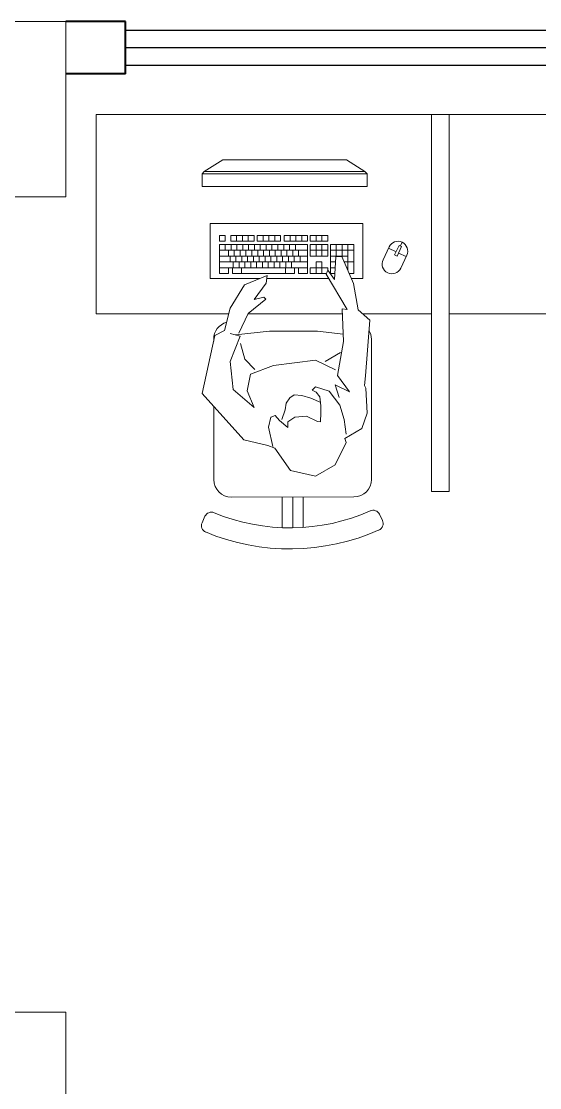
# Model space of a CAD drawing. Header units: millimetres. Extents: x 310.7 to 354.9, y 161.6 to 181.8.
# Drawn here: x 314.121 to 315.601, y 173.446 to 176.487 of the extents above; entities that cross this region are included whole.
import ezdxf

# ---------------------------------------------------------------- set-up
doc = ezdxf.new("R2010")
doc.units = ezdxf.units.MM
for name, color, linetype, lineweight in [('ARREDI attrezzature - furniture', 175, 'Continuous', 9), ('MURATURA sezioni - section wall', 7, 'Continuous', 40), ('STRUTTURA - structure', 7, 'Continuous', 20)]:
    doc.layers.add(name, color=color, linetype=linetype, lineweight=lineweight)
doc.layers.add('VETRATE sezioni - windows sections', color=171, linetype='Continuous', true_color=0x4d79ff)

msp = doc.modelspace()

# ---------------------------------------------------------------- linework, layer by layer
at = {"layer": 'ARREDI attrezzature - furniture'}
for p, q in [((314.3353, 176.2213, -0.745), (315.2924, 176.2213, -0.745)), ((314.3353, 175.6525, -0.745), (314.3353, 176.2213, -0.745)), ((315.3424, 176.2213, -0.745), (315.2924, 176.2213, -0.745)), ((315.2924, 176.2213, -0.745), (315.2924, 175.6525, -0.745)), ((315.3424, 175.1456, -0.745), (315.3424, 176.2213, -0.745)), ((315.3424, 175.6525, -0.745), (315.3424, 176.2213, -0.745)), ((315.3424, 175.1456, -0.745), (315.3424, 176.2213, -0.745)), ((315.3424, 176.2213, -0.745), (316.2994, 176.2213, -0.745)), ((315.3424, 175.6525, -0.745), (315.3424, 176.2213, -0.745)), ((314.6433, 176.0583, -0.745), (314.6963, 176.0916, -0.745)), ((314.6963, 176.0916, -0.745), (315.0492, 176.0916, -0.745)), ((315.0492, 176.0916, -0.745), (315.1022, 176.0583, -0.745)), ((314.6372, 176.0522, -0.745), (314.6433, 176.0583, -0.745)), ((314.6372, 176.0522, -0.745), (315.1082, 176.0522, -0.745)), ((314.6372, 176.0159, -0.745), (314.6372, 176.0522, -0.745)), ((314.6433, 176.0583, -0.745), (315.1022, 176.0583, -0.745)), ((315.1022, 176.0583, -0.745), (315.1082, 176.0522, -0.745)), ((315.1082, 176.0522, -0.745), (315.1082, 176.0159, -0.745)), ((314.6372, 176.0159, -0.745), (315.1082, 176.0159, -0.745)), ((314.6599, 175.7532, -0.745), (314.6599, 175.9107, -0.745)), ((314.6599, 175.9107, -0.745), (315.0961, 175.9107, -0.745)), ((315.0961, 175.9107, -0.745), (315.0961, 175.7532, -0.745)), ((314.6869, 175.8596, -0.745), (314.6869, 175.8763, -0.745)), ((314.6869, 175.8763, -0.745), (314.7036, 175.8763, -0.745)), ((314.7036, 175.8596, -0.745), (314.6869, 175.8596, -0.745)), ((314.6869, 175.8339, -0.745), (314.6869, 175.8505, -0.745)), ((314.6869, 175.8505, -0.745), (314.7036, 175.8505, -0.745)), ((314.7036, 175.8596, -0.745), (314.7036, 175.8763, -0.745)), ((314.7036, 175.8505, -0.745), (314.7036, 175.8339, -0.745)), ((314.7036, 175.8339, -0.745), (314.7036, 175.8505, -0.745)), ((314.7036, 175.8505, -0.745), (314.7202, 175.8505, -0.745)), ((314.7192, 175.8763, -0.745), (314.7192, 175.8596, -0.745)), ((314.7192, 175.8763, -0.745), (314.7359, 175.8763, -0.745)), ((314.7359, 175.8596, -0.745), (314.7192, 175.8596, -0.745)), ((314.7202, 175.8505, -0.745), (314.7202, 175.8339, -0.745)), ((314.7202, 175.8339, -0.745), (314.7202, 175.8505, -0.745)), ((314.7202, 175.8505, -0.745), (314.7369, 175.8505, -0.745)), ((314.7359, 175.8763, -0.745), (314.7526, 175.8763, -0.745)), ((314.7359, 175.8596, -0.745), (314.7359, 175.8763, -0.745)), ((314.7359, 175.8763, -0.745), (314.7359, 175.8596, -0.745)), ((314.7526, 175.8596, -0.745), (314.7359, 175.8596, -0.745)), ((314.7369, 175.8505, -0.745), (314.7369, 175.8339, -0.745)), ((314.7369, 175.8339, -0.745), (314.7369, 175.8505, -0.745)), ((314.7369, 175.8505, -0.745), (314.7535, 175.8505, -0.745)), ((314.7526, 175.8596, -0.745), (314.7526, 175.8763, -0.745)), ((314.7526, 175.8763, -0.745), (314.7526, 175.8596, -0.745)), ((314.7526, 175.8763, -0.745), (314.7692, 175.8763, -0.745)), ((314.7692, 175.8596, -0.745), (314.7526, 175.8596, -0.745)), ((314.7535, 175.8505, -0.745), (314.7535, 175.8339, -0.745)), ((314.7535, 175.8339, -0.745), (314.7535, 175.8505, -0.745)), ((314.7535, 175.8505, -0.745), (314.7702, 175.8505, -0.745)), ((314.7692, 175.8763, -0.745), (314.7859, 175.8763, -0.745)), ((314.7692, 175.8596, -0.745), (314.7692, 175.8763, -0.745)), ((314.7692, 175.8763, -0.745), (314.7692, 175.8596, -0.745)), ((314.7859, 175.8596, -0.745), (314.7692, 175.8596, -0.745)), ((314.7702, 175.8505, -0.745), (314.7702, 175.8339, -0.745)), ((314.7702, 175.8339, -0.745), (314.7702, 175.8505, -0.745)), ((314.7702, 175.8505, -0.745), (314.7869, 175.8505, -0.745)), ((314.7859, 175.8763, -0.745), (314.7859, 175.8596, -0.745)), ((314.7869, 175.8505, -0.745), (314.7869, 175.8339, -0.745)), ((314.7869, 175.8339, -0.745), (314.7869, 175.8505, -0.745)), ((314.7869, 175.8505, -0.745), (314.8035, 175.8505, -0.745)), ((314.7948, 175.8763, -0.745), (314.8115, 175.8763, -0.745)), ((314.7948, 175.8763, -0.745), (314.7948, 175.8596, -0.745)), ((314.8115, 175.8596, -0.745), (314.7948, 175.8596, -0.745)), ((314.8035, 175.8505, -0.745), (314.8035, 175.8339, -0.745)), ((314.8035, 175.8339, -0.745), (314.8035, 175.8505, -0.745)), ((314.8035, 175.8505, -0.745), (314.8202, 175.8505, -0.745)), ((314.8115, 175.8763, -0.745), (314.8115, 175.8596, -0.745)), ((314.8115, 175.8596, -0.745), (314.8115, 175.8763, -0.745)), ((314.8115, 175.8763, -0.745), (314.8281, 175.8763, -0.745)), ((314.8281, 175.8596, -0.745), (314.8115, 175.8596, -0.745)), ((314.8202, 175.8505, -0.745), (314.8202, 175.8339, -0.745)), ((314.8202, 175.8339, -0.745), (314.8202, 175.8505, -0.745)), ((314.8202, 175.8505, -0.745), (314.8368, 175.8505, -0.745)), ((314.8281, 175.8763, -0.745), (314.8448, 175.8763, -0.745)), ((314.8281, 175.8763, -0.745), (314.8281, 175.8596, -0.745)), ((314.8281, 175.8596, -0.745), (314.8281, 175.8763, -0.745)), ((314.8448, 175.8596, -0.745), (314.8281, 175.8596, -0.745)), ((314.8368, 175.8505, -0.745), (314.8368, 175.8339, -0.745)), ((314.8368, 175.8339, -0.745), (314.8368, 175.8505, -0.745)), ((314.8368, 175.8505, -0.745), (314.8535, 175.8505, -0.745)), ((314.8448, 175.8763, -0.745), (314.8448, 175.8596, -0.745)), ((314.8448, 175.8596, -0.745), (314.8448, 175.8763, -0.745)), ((314.8448, 175.8763, -0.745), (314.8615, 175.8763, -0.745)), ((314.8615, 175.8596, -0.745), (314.8448, 175.8596, -0.745)), ((314.8535, 175.8505, -0.745), (314.8535, 175.8339, -0.745)), ((314.8535, 175.8339, -0.745), (314.8535, 175.8505, -0.745)), ((314.8535, 175.8505, -0.745), (314.8702, 175.8505, -0.745)), ((314.8615, 175.8763, -0.745), (314.8615, 175.8596, -0.745)), ((314.8702, 175.8505, -0.745), (314.8702, 175.8339, -0.745)), ((314.8702, 175.8339, -0.745), (314.8702, 175.8505, -0.745)), ((314.8702, 175.8505, -0.745), (314.8868, 175.8505, -0.745)), ((314.8717, 175.8763, -0.745), (314.8717, 175.8596, -0.745)), ((314.8717, 175.8763, -0.745), (314.8883, 175.8763, -0.745)), ((314.8883, 175.8596, -0.745), (314.8717, 175.8596, -0.745)), ((314.8868, 175.8505, -0.745), (314.8868, 175.8339, -0.745)), ((314.8868, 175.8339, -0.745), (314.8868, 175.8505, -0.745)), ((314.8868, 175.8505, -0.745), (314.9035, 175.8505, -0.745)), ((314.8883, 175.8763, -0.745), (314.8883, 175.8596, -0.745)), ((314.8883, 175.8596, -0.745), (314.8883, 175.8763, -0.745)), ((314.8883, 175.8763, -0.745), (314.905, 175.8763, -0.745)), ((314.905, 175.8596, -0.745), (314.8883, 175.8596, -0.745)), ((314.9035, 175.8505, -0.745), (314.9035, 175.8339, -0.745)), ((314.9035, 175.8339, -0.745), (314.9035, 175.8505, -0.745)), ((314.9035, 175.8505, -0.745), (314.9383, 175.8505, -0.745)), ((314.905, 175.8596, -0.745), (314.905, 175.8763, -0.745)), ((314.905, 175.8763, -0.745), (314.905, 175.8596, -0.745)), ((314.905, 175.8763, -0.745), (314.9217, 175.8763, -0.745)), ((314.9217, 175.8596, -0.745), (314.905, 175.8596, -0.745)), ((314.9217, 175.8596, -0.745), (314.9217, 175.8763, -0.745)), ((314.9217, 175.8763, -0.745), (314.9383, 175.8763, -0.745)), ((314.9217, 175.8763, -0.745), (314.9217, 175.8596, -0.745)), ((314.9383, 175.8596, -0.745), (314.9217, 175.8596, -0.745)), ((314.9383, 175.8763, -0.745), (314.9383, 175.8596, -0.745)), ((314.9383, 175.8505, -0.745), (314.9383, 175.8339, -0.745)), ((314.9459, 175.8763, -0.745), (314.9625, 175.8763, -0.745)), ((314.9459, 175.8596, -0.745), (314.9459, 175.8763, -0.745)), ((314.9625, 175.8596, -0.745), (314.9459, 175.8596, -0.745)), ((314.9459, 175.8505, -0.745), (314.9625, 175.8505, -0.745)), ((314.9459, 175.8339, -0.745), (314.9459, 175.8505, -0.745)), ((314.9625, 175.8763, -0.745), (314.9625, 175.8596, -0.745)), ((314.9625, 175.8596, -0.745), (314.9625, 175.8763, -0.745)), ((314.9625, 175.8763, -0.745), (314.9792, 175.8763, -0.745)), ((314.9792, 175.8596, -0.745), (314.9625, 175.8596, -0.745)), ((314.9625, 175.8339, -0.745), (314.9625, 175.8505, -0.745)), ((314.9625, 175.8505, -0.745), (314.9625, 175.8339, -0.745)), ((314.9625, 175.8505, -0.745), (314.9792, 175.8505, -0.745)), ((314.9792, 175.8763, -0.745), (314.9959, 175.8763, -0.745)), ((314.9792, 175.8596, -0.745), (314.9792, 175.8763, -0.745)), ((314.9792, 175.8763, -0.745), (314.9792, 175.8596, -0.745)), ((314.9959, 175.8596, -0.745), (314.9792, 175.8596, -0.745)), ((314.9792, 175.8339, -0.745), (314.9792, 175.8505, -0.745)), ((314.9792, 175.8505, -0.745), (314.9792, 175.8339, -0.745)), ((314.9792, 175.8505, -0.745), (314.9959, 175.8505, -0.745)), ((314.9959, 175.8763, -0.745), (314.9959, 175.8596, -0.745)), ((314.9959, 175.8505, -0.745), (314.9959, 175.8339, -0.745)), ((315.0034, 175.8339, -0.745), (315.0034, 175.8505, -0.745)), ((315.0034, 175.8505, -0.745), (315.0201, 175.8505, -0.745)), ((315.0201, 175.8339, -0.745), (315.0201, 175.8505, -0.745)), ((315.0201, 175.8505, -0.745), (315.0201, 175.8339, -0.745)), ((315.0201, 175.8505, -0.745), (315.0368, 175.8505, -0.745)), ((315.0368, 175.8505, -0.745), (315.0368, 175.8339, -0.745)), ((315.0368, 175.8339, -0.745), (315.0368, 175.8505, -0.745)), ((315.0368, 175.8505, -0.745), (315.0534, 175.8505, -0.745)), ((315.0534, 175.8339, -0.745), (315.0534, 175.8505, -0.745)), ((315.0534, 175.8505, -0.745), (315.0534, 175.8339, -0.745)), ((315.0534, 175.8505, -0.745), (315.0701, 175.8505, -0.745)), ((315.0701, 175.8505, -0.745), (315.0701, 175.8339, -0.745)), ((315.1997, 175.8479, -0.745), (315.1869, 175.8208, -0.745)), ((315.2068, 175.8446, -0.745), (315.1997, 175.8479, -0.745)), ((315.2032, 175.8462, -0.745), (315.2082, 175.8567, -0.745)), ((314.6869, 175.8172, -0.745), (314.6869, 175.8339, -0.745)), ((314.7036, 175.8339, -0.745), (314.6869, 175.8339, -0.745)), ((314.6869, 175.8339, -0.745), (314.7127, 175.8339, -0.745)), ((314.7127, 175.8172, -0.745), (314.6869, 175.8172, -0.745)), ((314.6869, 175.8172, -0.745), (314.7172, 175.8172, -0.745)), ((314.6869, 175.8006, -0.745), (314.6869, 175.8172, -0.745)), ((314.7202, 175.8339, -0.745), (314.7036, 175.8339, -0.745)), ((314.7127, 175.8339, -0.745), (314.7127, 175.8172, -0.745)), ((314.7127, 175.8172, -0.745), (314.7127, 175.8339, -0.745)), ((314.7127, 175.8339, -0.745), (314.7293, 175.8339, -0.745)), ((314.7293, 175.8172, -0.745), (314.7127, 175.8172, -0.745)), ((314.7172, 175.8172, -0.745), (314.7339, 175.8172, -0.745)), ((314.7172, 175.8172, -0.745), (314.7172, 175.8006, -0.745)), ((314.7172, 175.8006, -0.745), (314.7172, 175.8172, -0.745)), ((314.7369, 175.8339, -0.745), (314.7202, 175.8339, -0.745)), ((314.7293, 175.8172, -0.745), (314.7293, 175.8339, -0.745)), ((314.7293, 175.8339, -0.745), (314.7293, 175.8172, -0.745)), ((314.7293, 175.8339, -0.745), (314.746, 175.8339, -0.745)), ((314.746, 175.8172, -0.745), (314.7293, 175.8172, -0.745)), ((314.7339, 175.8172, -0.745), (314.7505, 175.8172, -0.745)), ((314.7339, 175.8172, -0.745), (314.7339, 175.8006, -0.745)), ((314.7339, 175.8006, -0.745), (314.7339, 175.8172, -0.745)), ((314.7535, 175.8339, -0.745), (314.7369, 175.8339, -0.745)), ((314.746, 175.8339, -0.745), (314.7626, 175.8339, -0.745)), ((314.746, 175.8172, -0.745), (314.746, 175.8339, -0.745)), ((314.746, 175.8339, -0.745), (314.746, 175.8172, -0.745)), ((314.7626, 175.8172, -0.745), (314.746, 175.8172, -0.745)), ((314.7505, 175.8172, -0.745), (314.7672, 175.8172, -0.745)), ((314.7505, 175.8172, -0.745), (314.7505, 175.8006, -0.745)), ((314.7505, 175.8006, -0.745), (314.7505, 175.8172, -0.745)), ((314.7702, 175.8339, -0.745), (314.7535, 175.8339, -0.745)), ((314.7626, 175.8172, -0.745), (314.7626, 175.8339, -0.745)), ((314.7626, 175.8339, -0.745), (314.7626, 175.8172, -0.745)), ((314.7626, 175.8339, -0.745), (314.7793, 175.8339, -0.745)), ((314.7793, 175.8172, -0.745), (314.7626, 175.8172, -0.745)), ((314.7672, 175.8172, -0.745), (314.7838, 175.8172, -0.745)), ((314.7672, 175.8006, -0.745), (314.7672, 175.8172, -0.745)), ((314.7672, 175.8172, -0.745), (314.7672, 175.8006, -0.745)), ((314.7869, 175.8339, -0.745), (314.7702, 175.8339, -0.745)), ((314.7793, 175.8172, -0.745), (314.7793, 175.8339, -0.745)), ((314.7793, 175.8339, -0.745), (314.7793, 175.8172, -0.745)), ((314.7793, 175.8339, -0.745), (314.796, 175.8339, -0.745)), ((314.796, 175.8172, -0.745), (314.7793, 175.8172, -0.745)), ((314.7838, 175.8172, -0.745), (314.7838, 175.8006, -0.745)), ((314.7838, 175.8006, -0.745), (314.7838, 175.8172, -0.745)), ((314.7838, 175.8172, -0.745), (314.8005, 175.8172, -0.745)), ((314.8035, 175.8339, -0.745), (314.7869, 175.8339, -0.745)), ((314.796, 175.8172, -0.745), (314.796, 175.8339, -0.745)), ((314.796, 175.8339, -0.745), (314.796, 175.8172, -0.745)), ((314.796, 175.8339, -0.745), (314.8126, 175.8339, -0.745)), ((314.8126, 175.8172, -0.745), (314.796, 175.8172, -0.745)), ((314.8005, 175.8172, -0.745), (314.8172, 175.8172, -0.745)), ((314.8005, 175.8006, -0.745), (314.8005, 175.8172, -0.745)), ((314.8005, 175.8172, -0.745), (314.8005, 175.8006, -0.745)), ((314.8202, 175.8339, -0.745), (314.8035, 175.8339, -0.745)), ((314.8126, 175.8172, -0.745), (314.8126, 175.8339, -0.745)), ((314.8126, 175.8339, -0.745), (314.8126, 175.8172, -0.745)), ((314.8126, 175.8339, -0.745), (314.8293, 175.8339, -0.745)), ((314.8293, 175.8172, -0.745), (314.8126, 175.8172, -0.745)), ((314.8172, 175.8172, -0.745), (314.8338, 175.8172, -0.745)), ((314.8172, 175.8172, -0.745), (314.8172, 175.8006, -0.745)), ((314.8172, 175.8006, -0.745), (314.8172, 175.8172, -0.745)), ((314.8368, 175.8339, -0.745), (314.8202, 175.8339, -0.745)), ((314.8293, 175.8172, -0.745), (314.8293, 175.8339, -0.745)), ((314.8293, 175.8339, -0.745), (314.8293, 175.8172, -0.745)), ((314.8293, 175.8339, -0.745), (314.8459, 175.8339, -0.745)), ((314.8459, 175.8172, -0.745), (314.8293, 175.8172, -0.745)), ((314.8338, 175.8172, -0.745), (314.8505, 175.8172, -0.745)), ((314.8338, 175.8006, -0.745), (314.8338, 175.8172, -0.745)), ((314.8338, 175.8172, -0.745), (314.8338, 175.8006, -0.745)), ((314.8535, 175.8339, -0.745), (314.8368, 175.8339, -0.745)), ((314.8459, 175.8172, -0.745), (314.8459, 175.8339, -0.745)), ((314.8459, 175.8339, -0.745), (314.8459, 175.8172, -0.745)), ((314.8459, 175.8339, -0.745), (314.8626, 175.8339, -0.745)), ((314.8626, 175.8172, -0.745), (314.8459, 175.8172, -0.745)), ((314.8505, 175.8172, -0.745), (314.8671, 175.8172, -0.745)), ((314.8505, 175.8172, -0.745), (314.8505, 175.8006, -0.745)), ((314.8505, 175.8006, -0.745), (314.8505, 175.8172, -0.745)), ((314.8702, 175.8339, -0.745), (314.8535, 175.8339, -0.745)), ((314.8626, 175.8339, -0.745), (314.8792, 175.8339, -0.745)), ((314.8626, 175.8172, -0.745), (314.8626, 175.8339, -0.745)), ((314.8626, 175.8339, -0.745), (314.8626, 175.8172, -0.745)), ((314.8792, 175.8172, -0.745), (314.8626, 175.8172, -0.745)), ((314.8671, 175.8172, -0.745), (314.8838, 175.8172, -0.745)), ((314.8671, 175.8006, -0.745), (314.8671, 175.8172, -0.745)), ((314.8671, 175.8172, -0.745), (314.8671, 175.8006, -0.745)), ((314.8868, 175.8339, -0.745), (314.8702, 175.8339, -0.745)), ((314.8792, 175.8172, -0.745), (314.8792, 175.8339, -0.745)), ((314.8792, 175.8339, -0.745), (314.8792, 175.8172, -0.745)), ((314.8792, 175.8339, -0.745), (314.8959, 175.8339, -0.745)), ((314.8959, 175.8172, -0.745), (314.8792, 175.8172, -0.745)), ((314.8838, 175.8172, -0.745), (314.9005, 175.8172, -0.745)), ((314.8838, 175.8172, -0.745), (314.8838, 175.8006, -0.745)), ((314.8838, 175.8006, -0.745), (314.8838, 175.8172, -0.745)), ((314.9035, 175.8339, -0.745), (314.8868, 175.8339, -0.745)), ((314.8959, 175.8172, -0.745), (314.8959, 175.8339, -0.745)), ((314.8959, 175.8339, -0.745), (314.8959, 175.8172, -0.745)), ((314.8959, 175.8339, -0.745), (314.9126, 175.8339, -0.745)), ((314.9126, 175.8172, -0.745), (314.8959, 175.8172, -0.745)), ((314.9005, 175.8172, -0.745), (314.9171, 175.8172, -0.745)), ((314.9005, 175.8006, -0.745), (314.9005, 175.8172, -0.745)), ((314.9005, 175.8172, -0.745), (314.9005, 175.8006, -0.745)), ((314.9383, 175.8339, -0.745), (314.9035, 175.8339, -0.745)), ((314.9126, 175.8172, -0.745), (314.9126, 175.8339, -0.745)), ((314.9126, 175.8172, -0.745), (314.9126, 175.8339, -0.745)), ((314.9126, 175.8339, -0.745), (314.9383, 175.8339, -0.745)), ((314.9383, 175.8172, -0.745), (314.9126, 175.8172, -0.745)), ((314.9171, 175.8172, -0.745), (314.9171, 175.8006, -0.745)), ((314.9383, 175.8172, -0.745), (314.9383, 175.8339, -0.745)), ((314.9383, 175.8172, -0.745), (314.9383, 175.8006, -0.745)), ((314.9625, 175.8339, -0.745), (314.9459, 175.8339, -0.745)), ((314.9459, 175.8339, -0.745), (314.9625, 175.8339, -0.745)), ((314.9459, 175.8172, -0.745), (314.9459, 175.8339, -0.745)), ((314.9625, 175.8172, -0.745), (314.9459, 175.8172, -0.745)), ((314.9625, 175.8172, -0.745), (314.9625, 175.8339, -0.745)), ((314.9625, 175.8339, -0.745), (314.9625, 175.8172, -0.745)), ((314.9792, 175.8339, -0.745), (314.9625, 175.8339, -0.745)), ((314.9625, 175.8339, -0.745), (314.9792, 175.8339, -0.745)), ((314.9792, 175.8172, -0.745), (314.9625, 175.8172, -0.745)), ((314.9959, 175.8339, -0.745), (314.9792, 175.8339, -0.745)), ((314.9792, 175.8172, -0.745), (314.9792, 175.8339, -0.745)), ((314.9792, 175.8339, -0.745), (314.9792, 175.8172, -0.745)), ((314.9792, 175.8339, -0.745), (314.9959, 175.8339, -0.745)), ((314.9959, 175.8172, -0.745), (314.9792, 175.8172, -0.745)), ((314.9959, 175.8339, -0.745), (314.9959, 175.8172, -0.745)), ((315.0034, 175.8172, -0.745), (315.0034, 175.8339, -0.745)), ((315.0201, 175.8339, -0.745), (315.0034, 175.8339, -0.745)), ((315.0034, 175.8339, -0.745), (315.0201, 175.8339, -0.745)), ((315.0201, 175.8172, -0.745), (315.0034, 175.8172, -0.745)), ((315.0034, 175.8172, -0.745), (315.0201, 175.8172, -0.745)), ((315.0034, 175.8006, -0.745), (315.0034, 175.8172, -0.745)), ((315.0192, 175.8155, -0.745), (315.0361, 175.8165, -0.745)), ((315.0201, 175.8172, -0.745), (315.0201, 175.8339, -0.745)), ((315.0201, 175.8339, -0.745), (315.0201, 175.8172, -0.745)), ((315.0368, 175.8339, -0.745), (315.0201, 175.8339, -0.745)), ((315.0201, 175.8339, -0.745), (315.0368, 175.8339, -0.745)), ((315.0368, 175.8172, -0.745), (315.0201, 175.8172, -0.745)), ((315.0201, 175.8172, -0.745), (315.0368, 175.8172, -0.745)), ((315.0201, 175.8155, -0.745), (315.0201, 175.8172, -0.745)), ((315.0361, 175.8165, -0.745), (315.0694, 175.7395, -0.745)), ((315.0534, 175.8339, -0.745), (315.0368, 175.8339, -0.745)), ((315.0368, 175.8172, -0.745), (315.0368, 175.8339, -0.745)), ((315.0368, 175.8339, -0.745), (315.0534, 175.8339, -0.745)), ((315.0368, 175.8339, -0.745), (315.0368, 175.8172, -0.745)), ((315.0534, 175.8172, -0.745), (315.0368, 175.8172, -0.745)), ((315.0368, 175.8172, -0.745), (315.0534, 175.8172, -0.745)), ((315.0368, 175.8151, -0.745), (315.0368, 175.8172, -0.745)), ((315.0534, 175.8172, -0.745), (315.0534, 175.8339, -0.745)), ((315.0701, 175.8339, -0.745), (315.0534, 175.8339, -0.745)), ((315.0534, 175.8006, -0.745), (315.0534, 175.8172, -0.745)), ((315.0701, 175.8339, -0.745), (315.0701, 175.7672, -0.745)), ((315.1538, 175.8067, -0.745), (315.1711, 175.8434, -0.745)), ((315.191, 175.8294, -0.745), (315.1693, 175.8396, -0.745)), ((315.1869, 175.8208, -0.745), (315.194, 175.8175, -0.745)), ((315.194, 175.8175, -0.745), (315.2068, 175.8446, -0.745)), ((315.2197, 175.8158, -0.745), (315.198, 175.826, -0.745)), ((315.2215, 175.8197, -0.745), (315.2042, 175.783, -0.745)), ((314.6869, 175.7839, -0.745), (314.6869, 175.8006, -0.745)), ((314.7172, 175.8006, -0.745), (314.6869, 175.8006, -0.745)), ((314.6869, 175.8006, -0.745), (314.7263, 175.8006, -0.745)), ((314.7339, 175.8006, -0.745), (314.7172, 175.8006, -0.745)), ((314.7263, 175.7839, -0.745), (314.7263, 175.8006, -0.745)), ((314.7263, 175.8006, -0.745), (314.7263, 175.7839, -0.745)), ((314.7263, 175.8006, -0.745), (314.7429, 175.8006, -0.745)), ((314.7505, 175.8006, -0.745), (314.7339, 175.8006, -0.745)), ((314.7429, 175.8006, -0.745), (314.7596, 175.8006, -0.745)), ((314.7429, 175.7839, -0.745), (314.7429, 175.8006, -0.745)), ((314.7429, 175.8006, -0.745), (314.7429, 175.7839, -0.745)), ((314.7672, 175.8006, -0.745), (314.7505, 175.8006, -0.745)), ((314.7596, 175.8006, -0.745), (314.7596, 175.7839, -0.745)), ((314.7596, 175.7839, -0.745), (314.7596, 175.8006, -0.745)), ((314.7596, 175.8006, -0.745), (314.7763, 175.8006, -0.745)), ((314.7838, 175.8006, -0.745), (314.7672, 175.8006, -0.745)), ((314.7763, 175.7839, -0.745), (314.7763, 175.8006, -0.745)), ((314.7763, 175.8006, -0.745), (314.7763, 175.7839, -0.745)), ((314.7763, 175.8006, -0.745), (314.7929, 175.8006, -0.745)), ((314.8005, 175.8006, -0.745), (314.7838, 175.8006, -0.745)), ((314.7929, 175.8006, -0.745), (314.7929, 175.7839, -0.745)), ((314.7929, 175.7839, -0.745), (314.7929, 175.8006, -0.745)), ((314.7929, 175.8006, -0.745), (314.8096, 175.8006, -0.745)), ((314.8172, 175.8006, -0.745), (314.8005, 175.8006, -0.745)), ((314.8096, 175.7839, -0.745), (314.8096, 175.8006, -0.745)), ((314.8096, 175.8006, -0.745), (314.8096, 175.7839, -0.745)), ((314.8096, 175.8006, -0.745), (314.8262, 175.8006, -0.745)), ((314.8338, 175.8006, -0.745), (314.8172, 175.8006, -0.745)), ((314.8262, 175.7839, -0.745), (314.8262, 175.8006, -0.745)), ((314.8262, 175.8006, -0.745), (314.8429, 175.8006, -0.745)), ((314.8262, 175.7839, -0.745), (314.8262, 175.8006, -0.745)), ((314.8505, 175.8006, -0.745), (314.8338, 175.8006, -0.745)), ((314.8429, 175.8006, -0.745), (314.8429, 175.7839, -0.745)), ((314.8429, 175.7839, -0.745), (314.8429, 175.8006, -0.745)), ((314.8429, 175.8006, -0.745), (314.8596, 175.8006, -0.745)), ((314.8671, 175.8006, -0.745), (314.8505, 175.8006, -0.745)), ((314.8596, 175.7839, -0.745), (314.8596, 175.8006, -0.745)), ((314.8596, 175.8006, -0.745), (314.8762, 175.8006, -0.745)), ((314.8596, 175.7839, -0.745), (314.8596, 175.8006, -0.745)), ((314.8838, 175.8006, -0.745), (314.8671, 175.8006, -0.745)), ((314.8762, 175.7839, -0.745), (314.8762, 175.8006, -0.745)), ((314.8762, 175.8006, -0.745), (314.8762, 175.7839, -0.745)), ((314.8762, 175.8006, -0.745), (314.8929, 175.8006, -0.745)), ((314.9005, 175.8006, -0.745), (314.8838, 175.8006, -0.745)), ((314.8929, 175.8006, -0.745), (314.8929, 175.7839, -0.745)), ((314.9171, 175.8006, -0.745), (314.9005, 175.8006, -0.745)), ((314.9171, 175.8006, -0.745), (314.9383, 175.8006, -0.745)), ((314.9383, 175.8006, -0.745), (314.9383, 175.7839, -0.745)), ((314.9625, 175.7839, -0.745), (314.9625, 175.8006, -0.745)), ((314.9625, 175.8006, -0.745), (314.9792, 175.8006, -0.745)), ((314.9792, 175.8006, -0.745), (314.9792, 175.7839, -0.745)), ((315.0034, 175.7839, -0.745), (315.0034, 175.8006, -0.745)), ((315.0034, 175.8006, -0.745), (315.0183, 175.8006, -0.745)), ((315.0034, 175.8006, -0.745), (315.0183, 175.8006, -0.745)), ((315.015, 175.7501, -0.745), (315.0192, 175.8155, -0.745)), ((315.043, 175.8006, -0.745), (315.0534, 175.8006, -0.745)), ((315.043, 175.8006, -0.745), (315.0534, 175.8006, -0.745)), ((315.0534, 175.7839, -0.745), (315.0534, 175.8006, -0.745)), ((315.0534, 175.8006, -0.745), (315.0701, 175.8006, -0.745)), ((314.6869, 175.7839, -0.745), (314.6869, 175.7672, -0.745)), ((314.7263, 175.7839, -0.745), (314.6869, 175.7839, -0.745)), ((314.6869, 175.7672, -0.745), (314.7127, 175.7672, -0.745)), ((314.7127, 175.7672, -0.745), (314.7127, 175.7839, -0.745)), ((314.724, 175.7839, -0.745), (314.724, 175.7672, -0.745)), ((314.724, 175.7672, -0.745), (314.7498, 175.7672, -0.745)), ((314.7429, 175.7839, -0.745), (314.7263, 175.7839, -0.745)), ((314.7596, 175.7839, -0.745), (314.7429, 175.7839, -0.745)), ((314.7498, 175.7839, -0.745), (314.7498, 175.7672, -0.745)), ((314.7498, 175.7672, -0.745), (314.7498, 175.7839, -0.745)), ((314.8755, 175.7839, -0.745), (314.7498, 175.7839, -0.745)), ((314.7498, 175.7672, -0.745), (314.8755, 175.7672, -0.745)), ((314.7583, 175.7358, -0.745), (314.8228, 175.7619, -0.745)), ((314.7763, 175.7839, -0.745), (314.7596, 175.7839, -0.745)), ((314.7929, 175.7839, -0.745), (314.7763, 175.7839, -0.745)), ((314.8096, 175.7839, -0.745), (314.7929, 175.7839, -0.745)), ((314.8262, 175.7839, -0.745), (314.8096, 175.7839, -0.745)), ((314.8228, 175.7619, -0.745), (314.82, 175.7399, -0.745)), ((314.8429, 175.7839, -0.745), (314.8262, 175.7839, -0.745)), ((314.8596, 175.7839, -0.745), (314.8429, 175.7839, -0.745)), ((314.8762, 175.7839, -0.745), (314.8596, 175.7839, -0.745)), ((314.8755, 175.7672, -0.745), (314.8755, 175.7839, -0.745)), ((314.8755, 175.7839, -0.745), (314.8755, 175.7672, -0.745)), ((314.8755, 175.7672, -0.745), (314.9012, 175.7672, -0.745)), ((314.8929, 175.7839, -0.745), (314.8762, 175.7839, -0.745)), ((314.8929, 175.7839, -0.745), (314.9383, 175.7839, -0.745)), ((314.9012, 175.7672, -0.745), (314.9012, 175.7839, -0.745)), ((314.9126, 175.7839, -0.745), (314.9126, 175.7672, -0.745)), ((314.9126, 175.7672, -0.745), (314.9383, 175.7672, -0.745)), ((314.9383, 175.7672, -0.745), (314.9383, 175.7839, -0.745)), ((314.9459, 175.7672, -0.745), (314.9459, 175.7839, -0.745)), ((314.9459, 175.7839, -0.745), (314.9625, 175.7839, -0.745)), ((314.9625, 175.7672, -0.745), (314.9459, 175.7672, -0.745)), ((314.9625, 175.7839, -0.745), (314.9625, 175.7672, -0.745)), ((314.9625, 175.7672, -0.745), (314.9625, 175.7839, -0.745)), ((314.9792, 175.7839, -0.745), (314.9625, 175.7839, -0.745)), ((314.9625, 175.7839, -0.745), (314.9792, 175.7839, -0.745)), ((314.9792, 175.7672, -0.745), (314.9625, 175.7672, -0.745)), ((314.9792, 175.7839, -0.745), (314.9959, 175.7839, -0.745)), ((314.9792, 175.7672, -0.745), (314.9792, 175.7839, -0.745)), ((314.9792, 175.7839, -0.745), (314.9792, 175.7672, -0.745)), ((314.992, 175.7672, -0.745), (314.9792, 175.7672, -0.745)), ((314.9914, 175.7656, -0.745), (314.9963, 175.7772, -0.745)), ((315.0516, 175.6648, -0.745), (314.9914, 175.7656, -0.745)), ((314.9959, 175.7839, -0.745), (314.9959, 175.7763, -0.745)), ((314.9963, 175.7772, -0.745), (315.015, 175.7501, -0.745)), ((315.0034, 175.7839, -0.745), (315.0034, 175.7672, -0.745)), ((315.0172, 175.7839, -0.745), (315.0034, 175.7839, -0.745)), ((315.0161, 175.7672, -0.745), (315.0034, 175.7672, -0.745)), ((315.0502, 175.7839, -0.745), (315.0534, 175.7839, -0.745)), ((315.0502, 175.7839, -0.745), (315.0534, 175.7839, -0.745)), ((315.0534, 175.7839, -0.745), (315.0534, 175.7765, -0.745)), ((315.0574, 175.7672, -0.745), (315.0701, 175.7672, -0.745)), ((314.8013, 175.7532, -0.745), (314.6599, 175.7532, -0.745)), ((314.7171, 175.6686, -0.745), (314.7583, 175.7358, -0.745)), ((314.82, 175.7399, -0.745), (314.7855, 175.6931, -0.745)), ((314.9988, 175.7532, -0.745), (314.8217, 175.7532, -0.745)), ((315.0152, 175.7532, -0.745), (315.0129, 175.7532, -0.745)), ((315.0961, 175.7532, -0.745), (315.0635, 175.7532, -0.745)), ((315.0694, 175.7395, -0.745), (315.0828, 175.664, -0.745)), ((314.7855, 175.6931, -0.745), (314.8134, 175.7002, -0.745)), ((314.8134, 175.7002, -0.745), (314.8193, 175.6948, -0.745)), ((314.7016, 175.6047, -0.745), (314.7171, 175.6686, -0.745)), ((314.8193, 175.6948, -0.745), (314.7689, 175.6538, -0.745)), ((315.0406, 175.5736, -0.745), (315.0374, 175.6667, -0.745)), ((315.0374, 175.6667, -0.745), (315.0516, 175.6648, -0.745)), ((314.7132, 175.6525, -0.745), (314.3353, 175.6525, -0.745)), ((314.7689, 175.6538, -0.745), (314.7424, 175.5976, -0.745)), ((315.0378, 175.6525, -0.745), (314.7683, 175.6525, -0.745)), ((315.0828, 175.664, -0.745), (315.1158, 175.635, -0.745)), ((315.2924, 175.6525, -0.745), (315.0959, 175.6525, -0.745)), ((315.1158, 175.635, -0.745), (315.1035, 175.4759, -0.745)), ((315.2924, 175.6525, -0.745), (315.2924, 175.1456, -0.745)), ((316.2994, 175.6525, -0.745), (315.3424, 175.6525, -0.745)), ((314.6739, 175.5906, -0.745), (314.7016, 175.6047, -0.745)), ((314.6378, 175.4251, -0.745), (314.6739, 175.5906, -0.745)), ((314.6705, 175.5751, -0.745), (314.6705, 175.5802, -0.745)), ((314.7456, 175.5887, -0.745), (314.7176, 175.5967, -0.745)), ((314.7176, 175.5169, -0.745), (314.7456, 175.5887, -0.745)), ((314.7329, 175.5923, -0.745), (314.8294, 175.603, -0.745)), ((314.8294, 175.603, -0.745), (314.9671, 175.603, -0.745)), ((314.9671, 175.603, -0.745), (315.0398, 175.595, -0.745)), ((315.0242, 175.4764, -0.745), (315.0406, 175.5736, -0.745)), ((315.1205, 175.5805, -0.745), (315.1208, 175.1805, -0.745)), ((314.7594, 175.5237, -0.745), (314.7465, 175.5681, -0.745)), ((314.7256, 175.4371, -0.745), (314.7176, 175.5169, -0.745)), ((314.7881, 175.4936, -0.745), (314.7594, 175.5237, -0.745)), ((314.9611, 175.5209, -0.745), (314.8414, 175.5049, -0.745)), ((314.9611, 175.5209, -0.745), (315.0178, 175.4934, -0.745)), ((314.9889, 175.5169, -0.745), (315.0323, 175.5422, -0.745)), ((314.8414, 175.5049, -0.745), (314.7751, 175.481, -0.745)), ((314.7751, 175.481, -0.745), (314.7655, 175.4331, -0.745)), ((315.0583, 175.4306, -0.745), (315.0242, 175.4764, -0.745)), ((315.1035, 175.4759, -0.745), (315.1011, 175.4482, -0.745)), ((314.7564, 175.2936, -0.745), (314.6378, 175.4251, -0.745)), ((314.7855, 175.3853, -0.745), (314.7256, 175.4371, -0.745)), ((314.7655, 175.4331, -0.745), (314.7855, 175.3853, -0.745)), ((314.8873, 175.4132, -0.745), (314.8997, 175.4214, -0.745)), ((314.8997, 175.4214, -0.745), (314.9216, 175.4201, -0.745)), ((314.9518, 175.4352, -0.745), (314.9614, 175.4448, -0.745)), ((314.9628, 175.4297, -0.745), (314.9518, 175.4352, -0.745)), ((314.9614, 175.4448, -0.745), (314.9999, 175.4324, -0.745)), ((314.9738, 175.4159, -0.745), (314.9628, 175.4297, -0.745)), ((314.9999, 175.4324, -0.745), (315.0301, 175.3926, -0.745)), ((315.0283, 175.4145, -0.745), (315.0174, 175.4506, -0.745)), ((315.0174, 175.4506, -0.745), (315.0583, 175.4306, -0.745)), ((315.1011, 175.4482, -0.745), (315.1049, 175.4411, -0.745)), ((315.1049, 175.4411, -0.745), (315.1089, 175.3693, -0.745)), ((314.8749, 175.3789, -0.745), (314.8777, 175.3981, -0.745)), ((314.8777, 175.3981, -0.745), (314.8873, 175.4132, -0.745)), ((314.9216, 175.4201, -0.745), (314.9477, 175.4118, -0.745)), ((314.9477, 175.4118, -0.745), (314.9765, 175.3995, -0.745)), ((314.9765, 175.3899, -0.745), (314.9738, 175.4159, -0.745)), ((315.0301, 175.3926, -0.745), (315.0424, 175.3514, -0.745)), ((314.6708, 175.1802, -0.745), (314.6707, 175.3887, -0.745)), ((314.8338, 175.3583, -0.745), (314.8461, 175.3624, -0.745)), ((314.8461, 175.3624, -0.745), (314.8585, 175.3487, -0.745)), ((314.8653, 175.3514, -0.745), (314.8749, 175.3789, -0.745)), ((314.9024, 175.3583, -0.745), (314.9353, 175.361, -0.745)), ((314.9353, 175.361, -0.745), (314.9669, 175.3459, -0.745)), ((314.9752, 175.3446, -0.745), (314.9765, 175.3706, -0.745)), ((314.9765, 175.3706, -0.745), (314.9765, 175.3899, -0.745)), ((315.1089, 175.3693, -0.745), (315.0929, 175.3254, -0.745)), ((314.8269, 175.3295, -0.745), (314.8338, 175.3583, -0.745)), ((314.8585, 175.3487, -0.745), (314.8818, 175.3281, -0.745)), ((314.8818, 175.3446, -0.745), (314.9024, 175.3583, -0.745)), ((314.8818, 175.3281, -0.745), (314.8818, 175.3446, -0.745)), ((314.9669, 175.3459, -0.745), (314.9752, 175.3446, -0.745)), ((315.0424, 175.3514, -0.745), (315.0485, 175.3096, -0.745)), ((314.8393, 175.2745, -0.745), (314.8269, 175.3295, -0.745)), ((315.0929, 175.3254, -0.745), (315.045, 175.2975, -0.745)), ((314.8254, 175.2775, -0.745), (314.7564, 175.2936, -0.745)), ((314.8454, 175.2696, -0.745), (314.8254, 175.2775, -0.745)), ((314.8893, 175.2057, -0.745), (314.8454, 175.2696, -0.745)), ((315.049, 175.2855, -0.745), (315.017, 175.2217, -0.745)), ((315.045, 175.2975, -0.745), (315.049, 175.2855, -0.745)), ((315.017, 175.2217, -0.745), (314.9611, 175.1898, -0.745)), ((314.9611, 175.1898, -0.745), (314.8893, 175.2057, -0.745)), ((315.0709, 175.1305, -0.745), (314.7209, 175.1302, -0.745)), ((314.8659, 175.1303, -0.745), (314.866, 175.0427, -0.745)), ((314.8959, 175.1304, -0.745), (314.896, 175.0424, -0.745)), ((314.9259, 175.1304, -0.745), (314.926, 175.0436, -0.745)), ((315.2924, 175.1456, -0.745), (315.3424, 175.1456, -0.745)), ((314.6373, 175.057, -0.745), (314.6456, 175.0753, -0.745)), ((315.1521, 175.063, -0.745), (315.1435, 175.0811, -0.745))]:
    msp.add_line(p, q, dxfattribs=at)
for centre, radius, start, end in [((315.1963, 175.8315, -0.745), 0.0279, 334.7804, 154.7804), ((315.179, 175.7949, -0.745), 0.0279, 154.7804, 334.7804), ((314.7205, 175.5802, -0.745), 0.05, 105.1987, 180.0483), ((315.0705, 175.5805, -0.745), 0.05, 0.0483, 30.6317), ((314.7208, 175.1802, -0.745), 0.05, 180.0483, 270.0483), ((315.0708, 175.1805, -0.745), 0.05, 270.0483, 0.0483), ((314.6638, 175.067, -0.745), 0.02, 67.4813, 155.5244), ((314.8881, 175.608, -0.745), 0.5657, 247.4813, 293.9216), ((315.1255, 175.0726, -0.745), 0.02, 25.364, 113.4071), ((314.6555, 175.0488, -0.745), 0.02, 155.5244, 247.4167), ((315.134, 175.0545, -0.745), 0.02, 293.4717, 25.364), ((314.8881, 175.608, -0.745), 0.6257, 247.2994, 294.0197)]:
    msp.add_arc(centre, radius, start, end, dxfattribs=at)
at = {"layer": 'MURATURA sezioni - section wall'}
for p, q in [((314.4183, 176.4867, 0.678), (314.2481, 176.4867, 0.6906)), ((314.4183, 176.3367, 0.3), (314.4183, 176.4867, 0.3)), ((314.4183, 176.3367, 0.3), (314.2481, 176.3367, 0.3))]:
    msp.add_line(p, q, dxfattribs=at)
at = {"layer": 'STRUTTURA - structure', "elevation": 0.3}
for points in [[(313.9481, 176.4867), (314.2481, 176.4867), (314.2481, 175.9867), (313.9481, 175.9867)], [(314.2481, 173.6617), (313.9481, 173.6617), (313.9481, 173.1617), (314.2481, 173.1617)]]:
    msp.add_lwpolyline(points, close=True, dxfattribs=at)
at = {"layer": 'VETRATE sezioni - windows sections'}
for p, q in [((314.4183, 176.4617, 0.3), (316.4183, 176.4617, 0.3)), ((314.4183, 176.4117, 0.3), (316.4183, 176.4117, 0.3)), ((314.4183, 176.3617, 0.3), (316.4183, 176.3617, 0.3))]:
    msp.add_line(p, q, dxfattribs=at)

doc.saveas('drawing.dxf')
